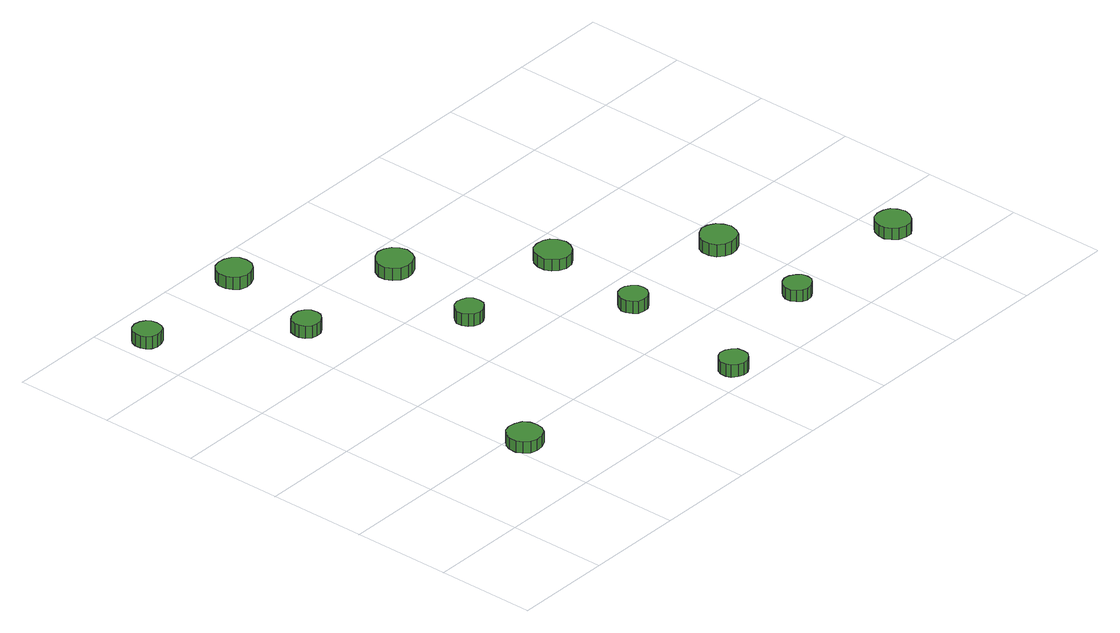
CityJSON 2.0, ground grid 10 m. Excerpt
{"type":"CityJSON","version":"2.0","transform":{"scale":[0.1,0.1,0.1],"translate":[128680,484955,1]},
"CityObjects":{
"tree1":{"type":"SolitaryVegetationObject","attributes":{"function":"something"},"geometry":[{"type":"MultiSurface","lod":"1","boundaries":[[[0,1,2,3,4,5,6,7,8,9,10,11,12,13,14]],[[15,16,17,18,19,20,21,22,23,24,25,26,27,28,29]],[[0,29,28,1]],[[1,28,27,2]],[[2,27,26,3]],[[3,26,25,4]],[[4,25,24,5]],[[5,24,23,6]],[[6,23,22,7]],[[7,22,21,8]],[[8,21,20,9]],[[9,20,19,10]],[[10,19,18,11]],[[11,18,17,12]],[[12,17,16,13]],[[13,16,15,14]],[[14,15,29,0]]]}]},
"tree2":{"type":"SolitaryVegetationObject","attributes":{"function":"something"},"geometry":[{"type":"MultiSurface","lod":"1","boundaries":[[[30,31,32,33,34,35,36,37,38,39,40,41,42,43,44]],[[45,46,47,48,49,50,51,52,53,54,55,56,57,58,59]],[[30,59,58,31]],[[31,58,57,32]],[[32,57,56,33]],[[33,56,55,34]],[[34,55,54,35]],[[35,54,53,36]],[[36,53,52,37]],[[37,52,51,38]],[[38,51,50,39]],[[39,50,49,40]],[[40,49,48,41]],[[41,48,47,42]],[[42,47,46,43]],[[43,46,45,44]],[[44,45,59,30]]]}]},
"tree3":{"type":"SolitaryVegetationObject","attributes":{"function":"something"},"geometry":[{"type":"MultiSurface","lod":"1","boundaries":[[[60,61,62,63,64,65,66,67,68,69,70,71,72,73,74]],[[75,76,77,78,79,80,81,82,83,84,85,86,87,88,89]],[[60,89,88,61]],[[61,88,87,62]],[[62,87,86,63]],[[63,86,85,64]],[[64,85,84,65]],[[65,84,83,66]],[[66,83,82,67]],[[67,82,81,68]],[[68,81,80,69]],[[69,80,79,70]],[[70,79,78,71]],[[71,78,77,72]],[[72,77,76,73]],[[73,76,75,74]],[[74,75,89,60]]]}]},
"tree4":{"type":"SolitaryVegetationObject","attributes":{"function":"something"},"geometry":[{"type":"MultiSurface","lod":"1","boundaries":[[[90,91,92,93,94,95,96,97,98,99,100,101,102,103,104]],[[105,106,107,108,109,110,111,112,113,114,115,116,117,118,119]],[[90,119,118,91]],[[91,118,117,92]],[[92,117,116,93]],[[93,116,115,94]],[[94,115,114,95]],[[95,114,113,96]],[[96,113,112,97]],[[97,112,111,98]],[[98,111,110,99]],[[99,110,109,100]],[[100,109,108,101]],[[101,108,107,102]],[[102,107,106,103]],[[103,106,105,104]],[[104,105,119,90]]]}]},
"tree5":{"type":"SolitaryVegetationObject","attributes":{"function":"something"},"geometry":[{"type":"MultiSurface","lod":"1","boundaries":[[[120,121,122,123,124,125,126,127,128,129,130,131,132,133,134]],[[135,136,137,138,139,140,141,142,143,144,145,146,147,148,149]],[[120,149,148,121]],[[121,148,147,122]],[[122,147,146,123]],[[123,146,145,124]],[[124,145,144,125]],[[125,144,143,126]],[[126,143,142,127]],[[127,142,141,128]],[[128,141,140,129]],[[129,140,139,130]],[[130,139,138,131]],[[131,138,137,132]],[[132,137,136,133]],[[133,136,135,134]],[[134,135,149,120]]]}]},
"tree6":{"type":"SolitaryVegetationObject","attributes":{"function":"something"},"geometry":[{"type":"MultiSurface","lod":"1","boundaries":[[[150,151,152,153,154,155,156,157,158,159,160,161,162,163,164]],[[165,166,167,168,169,170,171,172,173,174,175,176,177,178,179]],[[150,179,178,151]],[[151,178,177,152]],[[152,177,176,153]],[[153,176,175,154]],[[154,175,174,155]],[[155,174,173,156]],[[156,173,172,157]],[[157,172,171,158]],[[158,171,170,159]],[[159,170,169,160]],[[160,169,168,161]],[[161,168,167,162]],[[162,167,166,163]],[[163,166,165,164]],[[164,165,179,150]]]}]},
"tree7":{"type":"SolitaryVegetationObject","attributes":{"function":"something"},"geometry":[{"type":"MultiSurface","lod":"1","boundaries":[[[180,181,182,183,184,185,186,187,188,189,190,191,192,193,194]],[[195,196,197,198,199,200,201,202,203,204,205,206,207,208,209]],[[180,209,208,181]],[[181,208,207,182]],[[182,207,206,183]],[[183,206,205,184]],[[184,205,204,185]],[[185,204,203,186]],[[186,203,202,187]],[[187,202,201,188]],[[188,201,200,189]],[[189,200,199,190]],[[190,199,198,191]],[[191,198,197,192]],[[192,197,196,193]],[[193,196,195,194]],[[194,195,209,180]]]}]},
"tree8":{"type":"SolitaryVegetationObject","attributes":{"function":"something"},"geometry":[{"type":"MultiSurface","lod":"1","boundaries":[[[210,211,212,213,214,215,216,217,218,219,220,221,222,223,224]],[[225,226,227,228,229,230,231,232,233,234,235,236,237,238,239]],[[210,239,238,211]],[[211,238,237,212]],[[212,237,236,213]],[[213,236,235,214]],[[214,235,234,215]],[[215,234,233,216]],[[216,233,232,217]],[[217,232,231,218]],[[218,231,230,219]],[[219,230,229,220]],[[220,229,228,221]],[[221,228,227,222]],[[222,227,226,223]],[[223,226,225,224]],[[224,225,239,210]]]}]},
"tree9":{"type":"SolitaryVegetationObject","attributes":{"function":"something"},"geometry":[{"type":"MultiSurface","lod":"1","boundaries":[[[240,241,242,243,244,245,246,247,248,249,250,251,252,253,254]],[[255,256,257,258,259,260,261,262,263,264,265,266,267,268,269]],[[240,269,268,241]],[[241,268,267,242]],[[242,267,266,243]],[[243,266,265,244]],[[244,265,264,245]],[[245,264,263,246]],[[246,263,262,247]],[[247,262,261,248]],[[248,261,260,249]],[[249,260,259,250]],[[250,259,258,251]],[[251,258,257,252]],[[252,257,256,253]],[[253,256,255,254]],[[254,255,269,240]]]}]},
"tree10":{"type":"SolitaryVegetationObject","attributes":{"function":"something"},"geometry":[{"type":"MultiSurface","lod":"1","boundaries":[[[270,271,272,273,274,275,276,277,278,279,280,281,282,283,284]],[[285,286,287,288,289,290,291,292,293,294,295,296,297,298,299]],[[270,299,298,271]],[[271,298,297,272]],[[272,297,296,273]],[[273,296,295,274]],[[274,295,294,275]],[[275,294,293,276]],[[276,293,292,277]],[[277,292,291,278]],[[278,291,290,279]],[[279,290,289,280]],[[280,289,288,281]],[[281,288,287,282]],[[282,287,286,283]],[[283,286,285,284]],[[284,285,299,270]]]}]},
"tree11":{"type":"SolitaryVegetationObject","attributes":{"function":"something"},"geometry":[{"type":"MultiSurface","lod":"1","boundaries":[[[300,301,302,303,304,305,306,307,308,309,310,311,312,313,314]],[[315,316,317,318,319,320,321,322,323,324,325,326,327,328,329]],[[300,329,328,301]],[[301,328,327,302]],[[302,327,326,303]],[[303,326,325,304]],[[304,325,324,305]],[[305,324,323,306]],[[306,323,322,307]],[[307,322,321,308]],[[308,321,320,309]],[[309,320,319,310]],[[310,319,318,311]],[[311,318,317,312]],[[312,317,316,313]],[[313,316,315,314]],[[314,315,329,300]]]}]},
"tree12":{"type":"SolitaryVegetationObject","attributes":{"function":"something"},"geometry":[{"type":"MultiSurface","lod":"1","boundaries":[[[330,331,332,333,334,335,336,337,338,339,340,341,342,343,344]],[[345,346,347,348,349,350,351,352,353,354,355,356,357,358,359]],[[330,359,358,331]],[[331,358,357,332]],[[332,357,356,333]],[[333,356,355,334]],[[334,355,354,335]],[[335,354,353,336]],[[336,353,352,337]],[[337,352,351,338]],[[338,351,350,339]],[[339,350,349,340]],[[340,349,348,341]],[[341,348,347,342]],[[342,347,346,343]],[[343,346,345,344]],[[344,345,359,330]]]}]}
},
"vertices":[
[128,82,20],[127,89,20],[123,95,20],[116,98,20],[109,99,20],[102,97,20],[97,92,20],[94,86,20],[94,78,20],[97,72,20],[102,67,20],[109,65,20],[116,66,20],[123,69,20],[127,75,20],[127,75,8],[123,69,8],[116,66,8],[109,65,8],[102,67,8],[97,72,8],[94,78,8],[94,86,8],[97,92,8],[102,97,8],[109,99,8],[116,98,8],[123,95,8],[127,89,8],[128,82,8],
[32,452,24],[31,458,24],[28,462,24],[23,465,24],[17,466,24],[11,464,24],[7,460,24],[5,455,24],[5,449,24],[7,444,24],[11,440,24],[17,438,24],[23,439,24],[28,441,24],[31,446,24],[31,446,11],[28,441,11],[23,439,11],[17,438,11],[11,440,11],[7,444,11],[5,449,11],[5,455,11],[7,460,11],[11,464,11],[17,466,11],[23,465,11],[28,462,11],[31,458,11],[32,452,11],
[141,354,23],[140,360,23],[136,365,23],[131,368,23],[125,368,23],[120,367,23],[115,363,23],[113,357,23],[113,352,23],[115,346,23],[120,342,23],[125,341,23],[131,341,23],[136,344,23],[140,349,23],[140,349,10],[136,344,10],[131,341,10],[125,341,10],[120,342,10],[115,346,10],[113,352,10],[113,357,10],[115,363,10],[120,367,10],[125,368,10],[131,368,10],[136,365,10],[140,360,10],[141,354,10],
[167,460,23],[166,467,23],[161,473,23],[155,476,23],[148,477,23],[141,475,23],[136,470,23],[133,464,23],[133,456,23],[136,450,23],[141,445,23],[148,443,23],[155,444,23],[161,447,23],[166,453,23],[166,453,10],[161,447,10],[155,444,10],[148,443,10],[141,445,10],[136,450,10],[133,456,10],[133,464,10],[136,470,10],[141,475,10],[148,477,10],[155,476,10],[161,473,10],[166,467,10],[167,460,10],
[254,257,21],[253,263,21],[249,268,21],[244,270,21],[239,271,21],[233,269,21],[229,265,21],[226,260,21],[226,254,21],[229,249,21],[233,245,21],[239,243,21],[244,244,21],[249,247,21],[253,251,21],[253,251,8],[249,247,8],[244,244,8],[239,243,8],[233,245,8],[229,249,8],[226,254,8],[226,260,8],[229,265,8],[233,269,8],[239,271,8],[244,270,8],[249,268,8],[253,263,8],[254,257,8],
[347,22,18],[346,28,18],[342,32,18],[337,35,18],[331,36,18],[326,34,18],[321,30,18],[319,25,18],[319,19,18],[321,14,18],[326,10,18],[331,8,18],[337,8,18],[342,11,18],[346,16,18],[346,16,5],[342,11,5],[337,8,5],[331,8,5],[326,10,5],[321,14,5],[319,19,5],[319,25,5],[321,30,5],[326,34,5],[331,36,5],[337,35,5],[342,32,5],[346,28,5],[347,22,5],
[278,363,20],[276,370,20],[272,376,20],[265,380,20],[258,381,20],[251,378,20],[245,373,20],[242,366,20],[242,359,20],[245,352,20],[251,347,20],[258,345,20],[265,346,20],[272,349,20],[276,355,20],[276,355,7],[272,349,7],[265,346,7],[258,345,7],[251,347,7],[245,352,7],[242,359,7],[242,366,7],[245,373,7],[251,378,7],[258,381,7],[265,380,7],[272,376,7],[276,370,7],[278,363,7],
[368,159,20],[367,164,20],[363,169,20],[358,172,20],[353,173,20],[347,171,20],[343,167,20],[340,161,20],[340,156,20],[343,150,20],[347,146,20],[353,145,20],[358,145,20],[363,148,20],[367,153,20],[367,153,7],[363,148,7],[358,145,7],[353,145,7],[347,146,7],[343,150,7],[340,156,7],[340,161,7],[343,167,7],[347,171,7],[353,173,7],[358,172,7],[363,169,7],[367,164,7],[368,159,7],
[384,264,18],[382,272,18],[378,278,18],[372,281,18],[364,282,18],[357,280,18],[352,275,18],[349,268,18],[349,260,18],[352,254,18],[357,249,18],[364,246,18],[372,247,18],[378,251,18],[382,257,18],[382,257,6],[378,251,6],[372,247,6],[364,246,6],[357,249,6],[352,254,6],[349,260,6],[349,268,6],[352,275,6],[357,280,6],[364,282,6],[372,281,6],[378,278,6],[382,272,6],[384,264,6],
[482,60,17],[481,66,17],[477,70,17],[472,73,17],[466,74,17],[461,72,17],[457,68,17],[454,63,17],[454,57,17],[457,52,17],[461,48,17],[466,46,17],[472,47,17],[477,50,17],[481,54,17],[481,54,5],[477,50,5],[472,47,5],[466,46,5],[461,48,5],[457,52,5],[454,57,5],[454,63,5],[457,68,5],[461,72,5],[466,74,5],[472,73,5],[477,70,5],[481,66,5],[482,60,5],
[501,167,18],[499,174,18],[495,180,18],[488,184,18],[481,185,18],[474,182,18],[468,177,18],[465,171,18],[465,163,18],[468,156,18],[474,151,18],[481,149,18],[488,150,18],[495,153,18],[499,159,18],[499,159,5],[495,153,5],[488,150,5],[481,149,5],[474,151,5],[468,156,5],[465,163,5],[465,171,5],[468,177,5],[474,182,5],[481,185,5],[488,184,5],[495,180,5],[499,174,5],[501,167,5],
[625,65,16],[623,72,16],[619,78,16],[613,81,16],[606,82,16],[599,80,16],[594,75,16],[591,68,16],[591,61,16],[594,55,16],[599,50,16],[606,48,16],[613,48,16],[619,52,16],[623,58,16],[623,58,4],[619,52,4],[613,48,4],[606,48,4],[599,50,4],[594,55,4],[591,61,4],[591,68,4],[594,75,4],[599,80,4],[606,82,4],[613,81,4],[619,78,4],[623,72,4],[625,65,4]
]}
